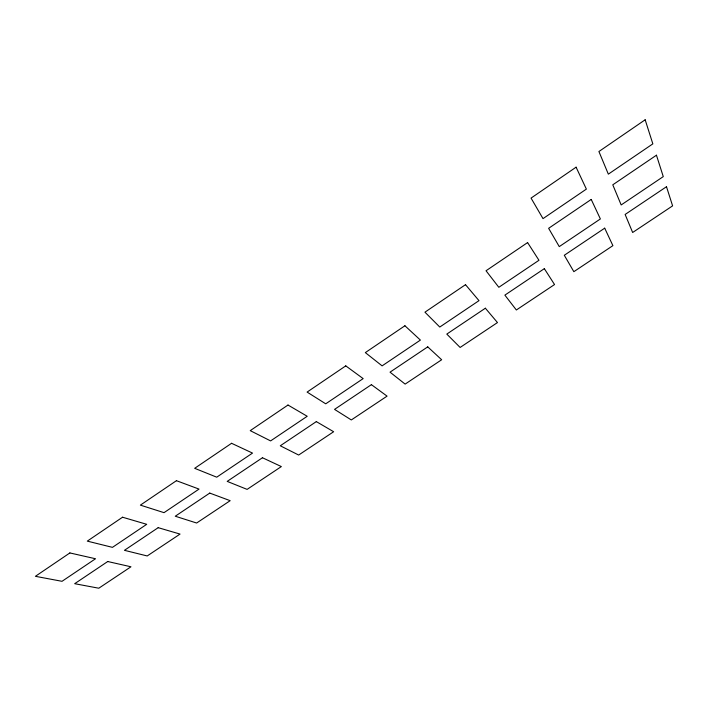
<?xml version="1.0" encoding="UTF-8"?>
<svg xmlns="http://www.w3.org/2000/svg" width="708" height="708" viewBox="0 0 708 708"><rect width="100%" height="100%" fill="white"/><g stroke="black" fill="none" stroke-linecap="round" stroke-linejoin="round"><path stroke-width="1.06" d="M576.091 167.185L531.053 198.098L543.001 218.63L586.374 189.107L576.091 167.185M645.165 119.785L598.915 151.521L608.34 174.15L652.838 143.866L645.165 119.785M69.871 552.939L35.4 576.312L62.021 581.312L95.527 558.754L69.871 552.939M122.546 517.221L87.296 541.124L112.466 547.355L146.715 524.309L122.546 517.221M176.434 480.688L140.379 505.131L164.026 512.654L199.028 489.095L176.434 480.688M231.569 443.296L194.673 468.315L216.728 477.183L252.517 453.093L231.569 443.296M287.997 405.038L250.234 430.641L270.606 440.907L307.21 416.277L287.997 405.038M345.769 365.868L307.104 392.082L325.724 403.817L363.16 378.612L345.769 365.868M404.923 325.76L365.328 352.602L382.099 365.868L420.402 340.088L404.923 325.76M465.51 284.678L424.95 312.175L439.783 327.043L478.989 300.652L465.51 284.678M527.593 242.579L486.033 270.757L498.821 287.298L538.965 260.287L527.593 242.579M591.224 199.435L548.629 228.312L559.267 246.614L600.375 218.949L591.224 199.435M656.449 155.202L612.783 184.815L621.173 204.948L663.272 176.611L656.449 155.202M107.731 561.524L74.676 583.693L98.793 588.215L130.962 566.781L107.731 561.524M158.194 527.672L124.431 550.32L147.211 555.957L180.044 534.08L158.194 527.672M209.754 493.087L175.257 516.221L196.638 523.017L230.171 500.68L209.754 493.087M262.456 457.74L227.197 481.387L247.11 489.387L281.35 466.572L262.456 457.74M316.326 421.605L280.279 445.783L298.661 455.04L333.645 431.73L316.326 421.605M371.408 384.656L334.548 409.383L351.318 419.95L387.064 396.135L371.408 384.656M427.738 346.867L390.037 372.16L405.135 384.099L441.659 359.752L427.738 346.867M485.369 308.219L446.801 334.087L460.129 347.451L497.476 322.565L485.369 308.219M544.337 268.659L504.875 295.13L516.353 309.989L554.541 284.545L544.337 268.659M604.703 228.171L564.303 255.269L573.843 271.677L612.898 245.649L604.703 228.171M666.494 186.717L625.137 214.462L632.651 232.489L672.6 205.869L666.494 186.717"/></g></svg>
